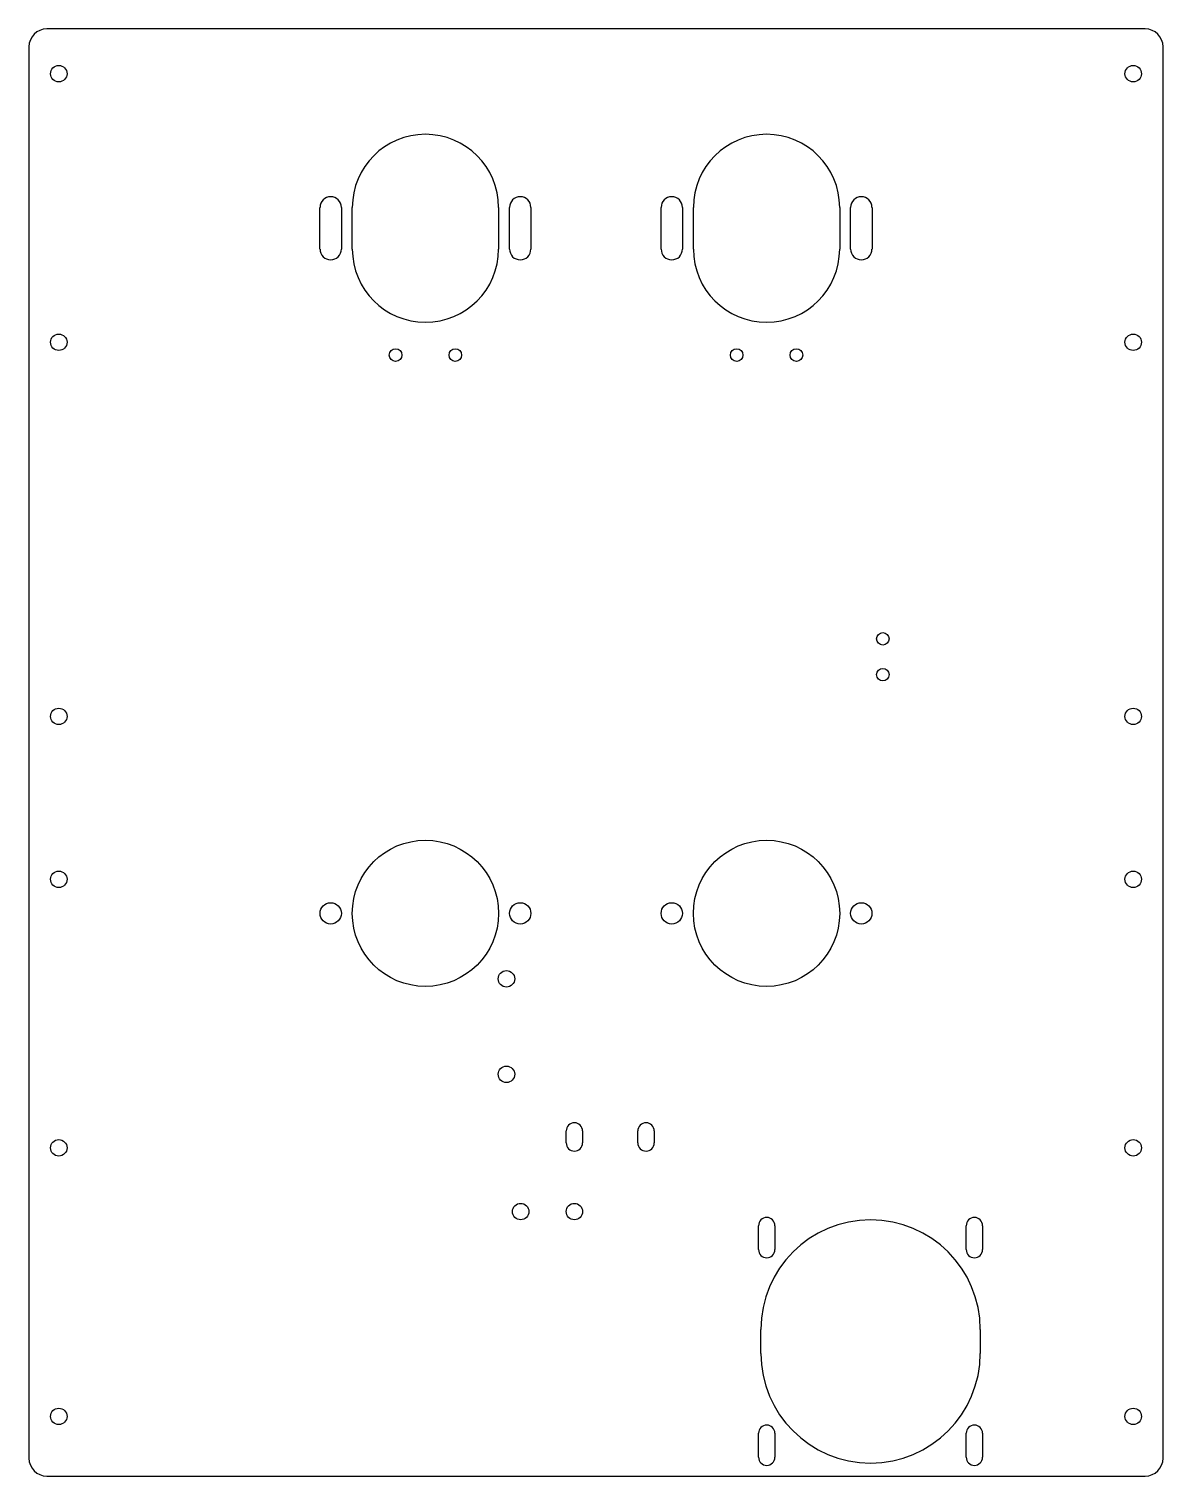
# Model space of a CAD drawing. Header units: millimetres. Extents: x -190 to 190, y 221 to 706.
import ezdxf

# ---------------------------------------------------------------- set-up
doc = ezdxf.new("R2010")
doc.units = ezdxf.units.MM

msp = doc.modelspace()

# ---------------------------------------------------------------- linework, layer by layer
for p, q in [((184, 706.35, 3.17), (-184, 706.35, 3.17)), ((-190, 700.35, 3.17), (-190, 227.35, 3.17)), ((190, 227.35, 3.17), (190, 700.35, 3.17)), ((-92.48, 632.54, 3.17), (-92.48, 646.54, 3.17)), ((-85.33, 646.54, 3.17), (-85.33, 632.54, 3.17)), ((-81.65, 632.54, 3.17), (-81.65, 646.54, 3.17)), ((-32.65, 646.54, 3.17), (-32.65, 632.54, 3.17)), ((-28.98, 632.54, 3.17), (-28.98, 646.54, 3.17)), ((-21.83, 646.54, 3.17), (-21.83, 632.54, 3.17)), ((21.83, 632.54, 3.17), (21.83, 646.54, 3.17)), ((28.98, 646.54, 3.17), (28.98, 632.54, 3.17)), ((32.65, 632.54, 3.17), (32.65, 646.54, 3.17)), ((81.65, 646.54, 3.17), (81.65, 632.54, 3.17)), ((85.33, 632.54, 3.17), (85.33, 646.54, 3.17)), ((92.48, 646.54, 3.17), (92.48, 632.54, 3.17)), ((-9.99, 333, 3.17), (-9.99, 337, 3.17)), ((-4.49, 337, 3.17), (-4.49, 333, 3.17)), ((14.01, 333, 3.17), (14.01, 337, 3.17)), ((19.51, 337, 3.17), (19.51, 333, 3.17)), ((54.46, 297.26, 3.17), (54.46, 305.26, 3.17)), ((59.96, 305.26, 3.17), (59.96, 297.26, 3.17)), ((124.04, 297.26, 3.17), (124.04, 305.26, 3.17)), ((129.54, 305.26, 3.17), (129.54, 297.26, 3.17)), ((55.25, 262.47, 3.17), (55.25, 270.47, 3.17)), ((128.75, 270.47, 3.17), (128.75, 262.47, 3.17)), ((54.46, 227.68, 3.17), (54.46, 235.68, 3.17)), ((59.96, 235.68, 3.17), (59.96, 227.68, 3.17)), ((124.04, 227.68, 3.17), (124.04, 235.68, 3.17)), ((129.54, 235.68, 3.17), (129.54, 227.68, 3.17)), ((-184, 221.35, 3.17), (184, 221.35, 3.17))]:
    msp.add_line(p, q)
for centre, radius in [((-180, 691.35, 3.17), 2.75), ((180, 691.35, 3.17), 2.75), ((-180, 601.35, 3.17), 2.75), ((180, 601.35, 3.17), 2.75), ((-67.15, 597.04, 3.17), 2.1), ((-47.15, 597.04, 3.17), 2.1), ((47.15, 597.04, 3.17), 2.1), ((67.15, 597.04, 3.17), 2.1), ((96.09, 501.95, 3.17), 2.1), ((96.09, 489.95, 3.17), 2.1), ((-180, 475.95, 3.17), 2.75), ((180, 475.95, 3.17), 2.75), ((-57.15, 409.94, 3.17), 24.5), ((57.15, 409.94, 3.17), 24.5), ((-180, 421.35, 3.17), 2.75), ((180, 421.35, 3.17), 2.75), ((-88.9, 409.94, 3.17), 3.57), ((-25.4, 409.94, 3.17), 3.57), ((25.4, 409.94, 3.17), 3.57), ((88.9, 409.94, 3.17), 3.57), ((-30, 388, 3.17), 2.75), ((-30, 356, 3.17), 2.75), ((-180, 331.35, 3.17), 2.75), ((180, 331.35, 3.17), 2.75), ((-25.24, 310, 3.17), 2.75), ((-7.24, 310, 3.17), 2.75), ((-180, 241.35, 3.17), 2.75), ((180, 241.35, 3.17), 2.75)]:
    msp.add_circle(centre, radius)
for centre, radius, start, end in [((-184, 700.35, 3.17), 6, 90, 180), ((184, 700.35, 3.17), 6, 0, 90), ((-57.15, 646.54, 3.17), 24.5, 0, 180), ((57.15, 646.54, 3.17), 24.5, 0, 180), ((-88.9, 646.54, 3.17), 3.57, 0, 180), ((-25.4, 646.54, 3.17), 3.57, 0, 180), ((25.4, 646.54, 3.17), 3.57, 0, 180), ((88.9, 646.54, 3.17), 3.57, 0, 180), ((-88.9, 632.54, 3.17), 3.57, 180, 360), ((-57.15, 632.54, 3.17), 24.5, 180, 360), ((-25.4, 632.54, 3.17), 3.57, 180, 360), ((25.4, 632.54, 3.17), 3.57, 180, 360), ((57.15, 632.54, 3.17), 24.5, 180, 360), ((88.9, 632.54, 3.17), 3.57, 180, 360), ((-7.24, 337, 3.17), 2.75, 0, 180), ((16.76, 337, 3.17), 2.75, 0, 180), ((-7.24, 333, 3.17), 2.75, 180, 360), ((16.76, 333, 3.17), 2.75, 180, 360), ((57.21, 305.26, 3.17), 2.75, 0, 180), ((92, 270.47, 3.17), 36.75, 0, 180), ((126.79, 305.26, 3.17), 2.75, 0, 180), ((57.21, 297.26, 3.17), 2.75, 180, 360), ((126.79, 297.26, 3.17), 2.75, 180, 360), ((92, 262.47, 3.17), 36.75, 180, 360), ((57.21, 235.68, 3.17), 2.75, 0, 180), ((126.79, 235.68, 3.17), 2.75, 0, 180), ((-184, 227.35, 3.17), 6, 180, 270), ((57.21, 227.68, 3.17), 2.75, 180, 360), ((126.79, 227.68, 3.17), 2.75, 180, 360), ((184, 227.35, 3.17), 6, -90, 0)]:
    msp.add_arc(centre, radius, start, end)

doc.saveas('drawing.dxf')
